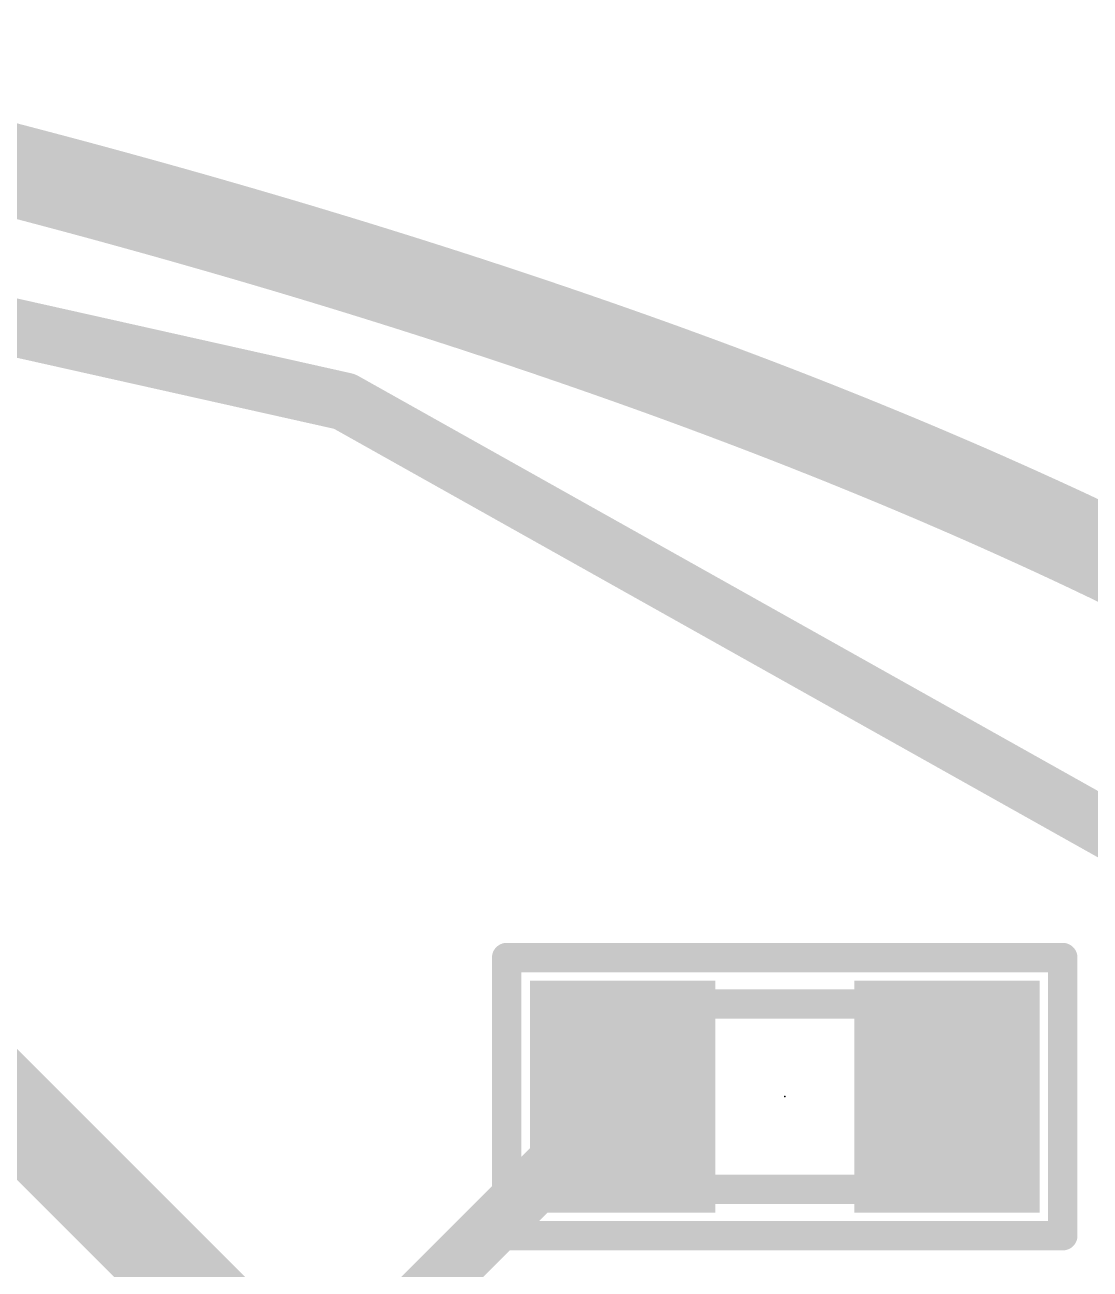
# Model space of a CAD drawing. Extents: x -10.2 to 70.2, y -5.2 to 30.2.
# Drawn here: x 53.22 to 57.82, y 15.26 to 20.62 of the extents above; entities that cross this region are included whole.
import ezdxf

# ---------------------------------------------------------------- set-up
doc = ezdxf.new("R2010")
doc.units = 0
for name, color, linetype in [('1', 22, 'CONTINUOUS'), ('16', 175, 'CONTINUOUS'), ('20', 7, 'CONTINUOUS'), ('22', 253, 'CONTINUOUS'), ('24', 7, 'CONTINUOUS'), ('52', 253, 'CONTINUOUS')]:
    doc.layers.add(name, color=color, linetype=linetype)

# ---------------------------------------------------------------- blocks, each defined once
blk = doc.blocks.new('RECT')
blk.add_solid([(-0.5, -0.5), (0.5, -0.5), (-0.5, 0.5), (0.5, 0.5)])

msp = doc.modelspace()

# ---------------------------------------------------------------- linework, layer by layer
at = {"layer": '1', "const_width": 0.25}
for points in [[(47.9, 20.5), (54.6, 19)], [(54.6, 19), (58.7, 16.7)]]:
    msp.add_lwpolyline(points, dxfattribs=at)
at = {"layer": '1', "const_width": 0.125}
for points in [[(54.6306, 19.0545, 1), (54.5694, 18.9455)], [(54.5863, 18.939, 1), (54.6137, 19.061)]]:
    msp.add_lwpolyline(points, format="xyb", dxfattribs=at)
at = {"layer": '16'}
for points, const_width in [([(51.84, 17.27), (54.85, 14.26)], 0.4), ([(55.8, 16), (54.85, 15.05)], 0.25)]:
    msp.add_lwpolyline(points, dxfattribs=dict(at, const_width=const_width))
at = {"layer": '16', "const_width": 0.125}
msp.add_lwpolyline([(55.8442, 15.9558, 1), (55.7558, 16.0442)], format="xyb", dxfattribs=at)
at = {"layer": '20', "const_width": 0.4}
for points in [[(52.9576, 20.0526), (53.0383, 20.0319)], [(53.0383, 20.0319), (53.1189, 20.0111)], [(53.1189, 20.0111), (53.1995, 19.99)], [(53.1995, 19.99), (53.28, 19.9688)], [(53.28, 19.9688), (53.3605, 19.9475)], [(53.3605, 19.9475), (53.4409, 19.926)], [(53.4409, 19.926), (53.5212, 19.9043)], [(53.5212, 19.9043), (53.6015, 19.8824)], [(53.6015, 19.8824), (53.6817, 19.8603)], [(53.6817, 19.8603), (53.7618, 19.8381)], [(53.7618, 19.8381), (53.8419, 19.8157)], [(53.8419, 19.8157), (53.9219, 19.7931)], [(53.9219, 19.7931), (54.0019, 19.7703)], [(54.0019, 19.7703), (54.0817, 19.7473)], [(54.0817, 19.7473), (54.1616, 19.7242)], [(54.1616, 19.7242), (54.2413, 19.7008)], [(54.2413, 19.7008), (54.321, 19.6773)], [(54.321, 19.6773), (54.4006, 19.6536)], [(54.4006, 19.6536), (54.4801, 19.6296)], [(54.4801, 19.6296), (54.5596, 19.6055)], [(54.5596, 19.6055), (54.639, 19.5812)], [(54.639, 19.5812), (54.7183, 19.5566)], [(54.7183, 19.5566), (54.7975, 19.5319)], [(54.7975, 19.5319), (54.8767, 19.507)], [(54.8767, 19.507), (54.9558, 19.4818)], [(54.9558, 19.4818), (55.0348, 19.4565)], [(55.0348, 19.4565), (55.1138, 19.4309)], [(55.1138, 19.4309), (55.1927, 19.4051)], [(55.1927, 19.4051), (55.2715, 19.3791)], [(55.2715, 19.3791), (55.3502, 19.3529)], [(55.3502, 19.3529), (55.4288, 19.3265)], [(55.4288, 19.3265), (55.5074, 19.2998)], [(55.5074, 19.2998), (55.5859, 19.2729)], [(55.5859, 19.2729), (55.6642, 19.2458)], [(55.6642, 19.2458), (55.7426, 19.2184)], [(55.7426, 19.2184), (55.8208, 19.1908)], [(55.8208, 19.1908), (55.8989, 19.163)], [(55.8989, 19.163), (55.977, 19.1349)], [(55.977, 19.1349), (56.0549, 19.1065)], [(56.0549, 19.1065), (56.1328, 19.0779)], [(56.1328, 19.0779), (56.2105, 19.049)], [(56.2105, 19.049), (56.2882, 19.0198)], [(56.2882, 19.0198), (56.3658, 18.9904)], [(56.3658, 18.9904), (56.4432, 18.9607)], [(56.4432, 18.9607), (56.5206, 18.9307)], [(56.5206, 18.9307), (56.5979, 18.9004)], [(56.5979, 18.9004), (56.675, 18.8698)], [(56.675, 18.8698), (56.7521, 18.839)], [(56.7521, 18.839), (56.829, 18.8078)], [(56.829, 18.8078), (56.9059, 18.7763)], [(56.9059, 18.7763), (56.9826, 18.7446)], [(56.9826, 18.7446), (57.0592, 18.7125)], [(57.0592, 18.7125), (57.1357, 18.6801)], [(57.1357, 18.6801), (57.2121, 18.6473)], [(57.2121, 18.6473), (57.2884, 18.6143)], [(57.2884, 18.6143), (57.3645, 18.5809)], [(57.3645, 18.5809), (57.4405, 18.5471)], [(57.4405, 18.5471), (57.5165, 18.513)], [(57.5165, 18.513), (57.5922, 18.4786)], [(57.5922, 18.4786), (57.6679, 18.4439)], [(57.6679, 18.4439), (57.7434, 18.4088)], [(57.7434, 18.4088), (57.8188, 18.3733)], [(57.8188, 18.3733), (57.8941, 18.3374)], [(57.8941, 18.3374), (57.9693, 18.3011)], [(57.9693, 18.3011), (58.0443, 18.2645)]]:
    msp.add_lwpolyline(points, dxfattribs=at)
at = {"layer": '20', "const_width": 0.2}
for points in [[(53.0135, 19.9351, 1), (53.0631, 20.1288)], [(53.1441, 20.1078, 1), (53.0937, 19.9143)], [(53.0938, 19.9142, 1), (53.144, 20.1079)], [(53.225, 20.0867, 1), (53.174, 19.8933)], [(53.1743, 19.8933, 1), (53.2247, 20.0868)], [(53.3056, 20.0655, 1), (53.2544, 19.8722)], [(53.2545, 19.8721, 1), (53.3055, 20.0655)], [(53.3864, 20.0441, 1), (53.3346, 19.8509)], [(53.3349, 19.8508, 1), (53.3861, 20.0441)], [(53.467, 20.0225, 1), (53.4148, 19.8294)], [(53.415, 19.8294, 1), (53.4668, 20.0225)], [(53.5475, 20.0007, 1), (53.4949, 19.8078)], [(53.4951, 19.8077, 1), (53.5473, 20.0008)], [(53.628, 19.9788, 1), (53.575, 19.7859)], [(53.5752, 19.7859, 1), (53.6278, 19.9789)], [(53.7084, 19.9567, 1), (53.655, 19.764)], [(53.6552, 19.7639, 1), (53.7082, 19.9567)], [(53.7888, 19.9344, 1), (53.7348, 19.7418)], [(53.7351, 19.7417, 1), (53.7885, 19.9344)], [(53.8691, 19.9119, 1), (53.8147, 19.7194)], [(53.8149, 19.7194, 1), (53.8689, 19.912)], [(53.9493, 19.8893, 1), (53.8945, 19.6969)], [(53.8947, 19.6968, 1), (53.9491, 19.8893)], [(54.0296, 19.8664, 1), (53.9742, 19.6742)], [(53.9745, 19.6741, 1), (54.0293, 19.8665)], [(54.1095, 19.8434, 1), (54.0539, 19.6513)], [(54.054, 19.6512, 1), (54.1094, 19.8434)], [(54.1897, 19.8201, 1), (54.1335, 19.6282)], [(54.1338, 19.6281, 1), (54.1894, 19.8202)], [(54.2696, 19.7967, 1), (54.213, 19.6049)], [(54.2132, 19.6049, 1), (54.2694, 19.7968)], [(54.3496, 19.7731, 1), (54.2924, 19.5815)], [(54.2927, 19.5814, 1), (54.3493, 19.7732)], [(54.4294, 19.7493, 1), (54.3718, 19.5578)], [(54.372, 19.5577, 1), (54.4292, 19.7494)], [(54.5091, 19.7253, 1), (54.4511, 19.5339)], [(54.4513, 19.5339, 1), (54.5089, 19.7254)], [(54.5889, 19.7011, 1), (54.5303, 19.5099)], [(54.5306, 19.5098, 1), (54.5886, 19.7012)], [(54.6685, 19.6767, 1), (54.6095, 19.4856)], [(54.6097, 19.4856, 1), (54.6683, 19.6768)], [(54.7481, 19.6521, 1), (54.6885, 19.4612)], [(54.6888, 19.4611, 1), (54.7478, 19.6522)], [(54.8275, 19.6273, 1), (54.7675, 19.4365)], [(54.7677, 19.4365, 1), (54.8273, 19.6274)], [(54.907, 19.6023, 1), (54.8464, 19.4117)], [(54.8467, 19.4116, 1), (54.9067, 19.6024)], [(54.9864, 19.577, 1), (54.9252, 19.3866)], [(54.9255, 19.3865, 1), (54.9861, 19.5771)], [(55.0656, 19.5516, 1), (55.004, 19.3613)], [(55.0042, 19.3612, 1), (55.0654, 19.5517)], [(55.1449, 19.5259, 1), (55.0827, 19.3358)], [(55.083, 19.3357, 1), (55.1446, 19.526)], [(55.224, 19.5001, 1), (55.1614, 19.3101)], [(55.1616, 19.31, 1), (55.2238, 19.5002)], [(55.3031, 19.474, 1), (55.2399, 19.2842)], [(55.2402, 19.2841, 1), (55.3028, 19.4741)], [(55.3821, 19.4477, 1), (55.3183, 19.2581)], [(55.3186, 19.258, 1), (55.3818, 19.4478)], [(55.4609, 19.4212, 1), (55.3967, 19.2317)], [(55.3969, 19.2317, 1), (55.4607, 19.4212)], [(55.5398, 19.3944, 1), (55.475, 19.2052)], [(55.4753, 19.2051, 1), (55.5395, 19.3945)], [(55.6186, 19.3674, 1), (55.5532, 19.1784)], [(55.5535, 19.1783, 1), (55.6183, 19.3675)], [(55.6971, 19.3402, 1), (55.6313, 19.1514)], [(55.6315, 19.1513, 1), (55.6969, 19.3403)], [(55.7759, 19.3127, 1), (55.7093, 19.1241)], [(55.7097, 19.124, 1), (55.7755, 19.3128)], [(55.8544, 19.285, 1), (55.7872, 19.0966)], [(55.7875, 19.0965, 1), (55.8541, 19.2851)], [(55.9328, 19.257, 1), (55.865, 19.0689)], [(55.8653, 19.0688, 1), (55.9325, 19.2571)], [(56.0112, 19.2288, 1), (55.9428, 19.0409)], [(55.9431, 19.0408, 1), (56.0109, 19.2289)], [(56.0894, 19.2004, 1), (56.0204, 19.0126)], [(56.0207, 19.0125, 1), (56.0891, 19.2005)], [(56.1676, 19.1716, 1), (56.098, 18.9841)], [(56.0983, 18.984, 1), (56.1673, 19.1717)], [(56.2456, 19.1426, 1), (56.1754, 18.9554)], [(56.1757, 18.9552, 1), (56.2453, 19.1427)], [(56.3237, 19.1133, 1), (56.2527, 18.9263)], [(56.2531, 18.9262, 1), (56.3233, 19.1134)], [(56.4016, 19.0837, 1), (56.33, 18.897)], [(56.3303, 18.8969, 1), (56.4013, 19.0839)], [(56.4793, 19.0539, 1), (56.4071, 18.8674)], [(56.4074, 18.8673, 1), (56.479, 19.054)], [(56.5571, 19.0238, 1), (56.4841, 18.8376)], [(56.4845, 18.8374, 1), (56.5567, 19.0239)], [(56.6348, 18.9934, 1), (56.561, 18.8074)], [(56.5614, 18.8073, 1), (56.6344, 18.9935)], [(56.7122, 18.9627, 1), (56.6378, 18.777)], [(56.6381, 18.7769, 1), (56.7119, 18.9628)], [(56.7897, 18.9317, 1), (56.7145, 18.7463)], [(56.7149, 18.7461, 1), (56.7893, 18.9318)], [(56.8669, 18.9004, 1), (56.7911, 18.7153)], [(56.7914, 18.7151, 1), (56.8666, 18.9005)], [(56.9442, 18.8687, 1), (56.8676, 18.684)], [(56.868, 18.6838, 1), (56.9438, 18.8689)], [(57.0212, 18.8368, 1), (56.944, 18.6523)], [(56.9443, 18.6522, 1), (57.0209, 18.8369)], [(57.0982, 18.8045, 1), (57.0202, 18.6204)], [(57.0206, 18.6202, 1), (57.0978, 18.8047)], [(57.1751, 18.772, 1), (57.0963, 18.5881)], [(57.0967, 18.588, 1), (57.1747, 18.7721)], [(57.2519, 18.7391, 1), (57.1723, 18.5556)], [(57.1727, 18.5554, 1), (57.2515, 18.7392)], [(57.3286, 18.7058, 1), (57.2482, 18.5227)], [(57.2486, 18.5225, 1), (57.3282, 18.706)], [(57.4051, 18.6723, 1), (57.3239, 18.4895)], [(57.3243, 18.4893, 1), (57.4047, 18.6724)], [(57.4814, 18.6384, 1), (57.3996, 18.4559)], [(57.3999, 18.4557, 1), (57.4811, 18.6385)], [(57.5579, 18.6041, 1), (57.4751, 18.422)], [(57.4756, 18.4218, 1), (57.5574, 18.6043)], [(57.6339, 18.5695, 1), (57.5505, 18.3878)], [(57.5508, 18.3876, 1), (57.6336, 18.5697)], [(57.7101, 18.5345, 1), (57.6257, 18.3532)], [(57.6262, 18.353, 1), (57.7096, 18.5347)], [(57.786, 18.4992, 1), (57.7008, 18.3183)], [(57.7012, 18.3181, 1), (57.7856, 18.4994)], [(57.8618, 18.4635, 1), (57.7758, 18.283)], [(57.7762, 18.2828, 1), (57.8614, 18.4638)], [(57.9375, 18.4275, 1), (57.8507, 18.2473)], [(57.8511, 18.2471, 1), (57.9371, 18.4277)], [(58.0132, 18.391, 1), (57.9254, 18.2113)]]:
    msp.add_lwpolyline(points, format="xyb", dxfattribs=at)
at = {"layer": '22', "const_width": 0.127}
for points in [[(57.7, 16.6), (55.3, 16.6)], [(55.3, 16.6), (55.3, 15.4)], [(57.7, 15.4), (57.7, 16.6)], [(55.3, 15.4), (57.7, 15.4)]]:
    msp.add_lwpolyline(points, dxfattribs=at)
at = {"layer": '22', "const_width": 0.0635}
for points in [[(55.3, 16.6318, 1), (55.3, 16.5683)], [(55.3318, 16.6, 1), (55.2683, 16.6)], [(57.7318, 16.6, 1), (57.6683, 16.6)], [(57.7, 16.5683, 1), (57.7, 16.6318)], [(55.3, 15.4318, 1), (55.3, 15.3682)], [(57.7, 15.3682, 1), (57.7, 15.4318)], [(55.2683, 15.4, 1), (55.3318, 15.4)], [(57.6683, 15.4, 1), (57.7318, 15.4)]]:
    msp.add_lwpolyline(points, format="xyb", dxfattribs=at)
at = {"layer": '24'}
msp.add_point((56.5, 16), dxfattribs=at)
at = {"layer": '52', "const_width": 0.127}
for points in [[(55.7, 15.6), (55.7, 16.4)], [(55.7, 16.4), (57.3, 16.4)], [(57.3, 16.4), (57.3, 15.6)], [(57.3, 15.6), (55.7, 15.6)]]:
    msp.add_lwpolyline(points, dxfattribs=at)
at = {"layer": '52', "const_width": 0.0635}
for points in [[(55.7318, 16.4, 1), (55.6683, 16.4)], [(55.7, 16.4318, 1), (55.7, 16.3683)], [(57.3318, 16.4, 1), (57.2683, 16.4)], [(57.3, 16.3683, 1), (57.3, 16.4318)], [(55.7, 15.6318, 1), (55.7, 15.5683)], [(55.6683, 15.6, 1), (55.7318, 15.6)], [(57.2683, 15.6, 1), (57.3318, 15.6)], [(57.3, 15.5683, 1), (57.3, 15.6318)]]:
    msp.add_lwpolyline(points, format="xyb", dxfattribs=at)

# ---------------------------------------------------------------- block references
at = {"layer": '16', "xscale": 0.8}
for p in [(55.8, 16), (57.2, 16)]:
    msp.add_blockref('RECT', p, dxfattribs=at)
at = {"layer": '52', "xscale": 0.5, "yscale": 0.8}
for p in [(55.95, 16), (57.05, 16)]:
    msp.add_blockref('RECT', p, dxfattribs=at)

doc.saveas('drawing.dxf')
